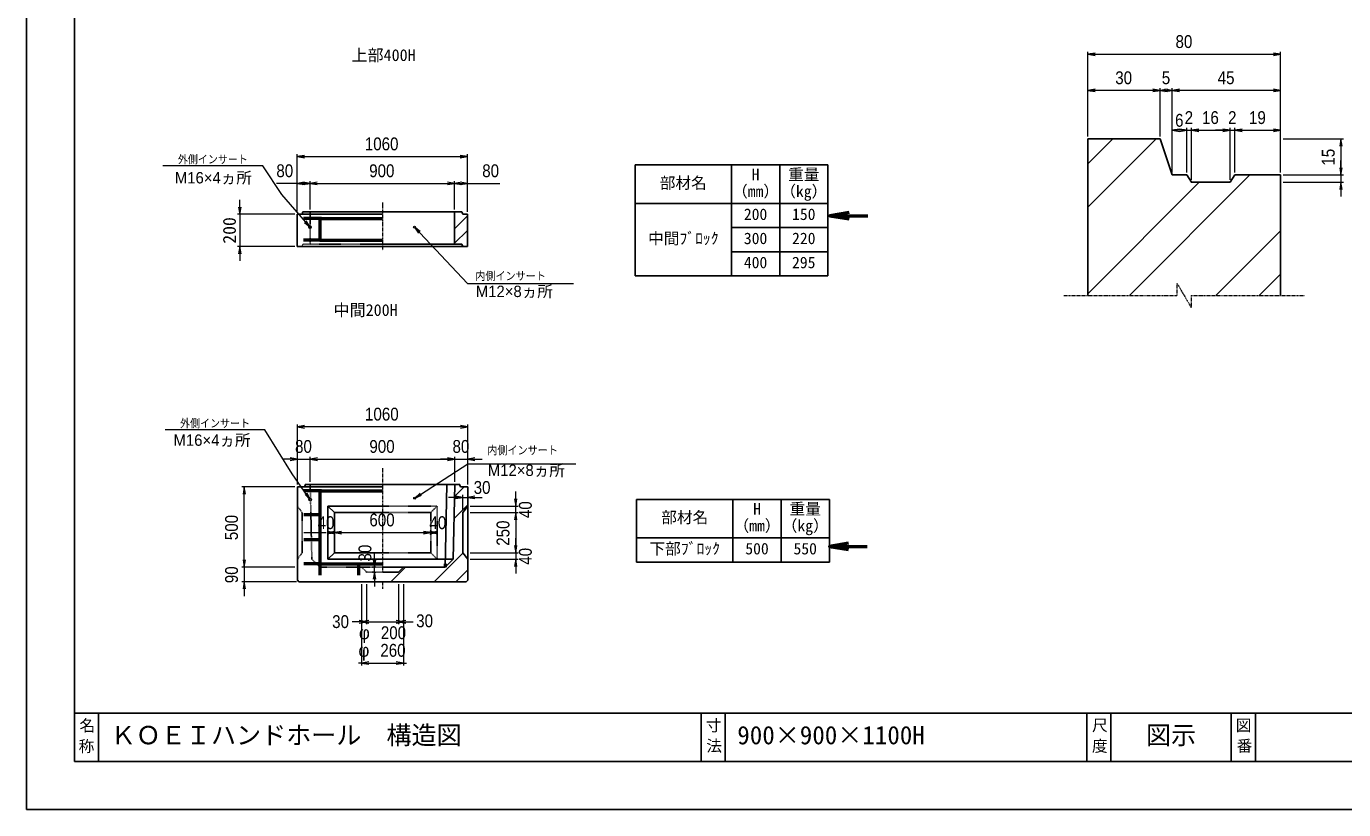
# Model space of a CAD drawing. Units: millimetres, scale not verified. Extents: x -210 to 210, y -148 to 148.
# Drawn here: x -210 to 63.3, y -148.5 to 13.9 of the extents above; entities that cross this region are included whole.
import ezdxf
from ezdxf.enums import TextEntityAlignment as Align

# ---------------------------------------------------------------- set-up
doc = ezdxf.new("R2010")
doc.units = ezdxf.units.MM
doc.linetypes.add('USER1', pattern=[12.95, 6.35, -3.175, 0.25, -3.175])
doc.linetypes.add('USER2', pattern=[4.7625, 3.175, -1.5875])
doc.layers.add('0-0', color=7, linetype='Continuous')
for name, color, linetype, lineweight in [('0-1_0', 9, 'Continuous', 25), ('0-2_dims', 2, 'Continuous', 13), ('0-3_pen1実線', 4, 'Continuous', 13), ('0-4_pen2実線', 3, 'Continuous', 13), ('0-5_pen3実線', 7, 'Continuous', 25), ('0-6_pen4実線', 6, 'Continuous', 25), ('0-7_pen1一点', 4, 'USER1', 13), ('0-8_pen2破線', 3, 'USER2', 25), ('0-9_鉄筋１', 7, 'Continuous', 50), ('0-A_鉄筋２', 7, 'Continuous', 50)]:
    doc.layers.add(name, color=color, linetype=linetype, lineweight=lineweight)
doc.styles.add('ＭＳ ゴシック', font='')
doc.styles.add('ＭＳ Ｐゴシック', font='')
doc.styles.get('ＭＳ ゴシック').set_extended_font_data('MS Gothic')
doc.styles.get('ＭＳ Ｐゴシック').set_extended_font_data('MS PGothic')

# ---------------------------------------------------------------- blocks, each defined once
blk = doc.blocks.new('部分図 1')
at = {"layer": '0-1_0'}
blk.add_lwpolyline([(0, 0), (12600, 0), (12600, 8910), (0, 8910)], close=True, dxfattribs=at)
at = {"layer": '0-2_dims'}
for p, q in [((6607.13, 4187.91), (6607.13, 4713.46)), ((6607.13, 4698.46), (7807.13, 4698.46)), ((7807.13, 3962.91), (7807.13, 4713.46)), ((6607.13, 4187.91), (6607.13, 4488.46)), ((7057.13, 4473.46), (6607.13, 4473.46)), ((7057.13, 4187.91), (7057.13, 4488.46)), ((7057.13, 4187.91), (7057.13, 4488.46)), ((7057.13, 4473.46), (7132.13, 4473.46)), ((7132.13, 3962.91), (7132.13, 4488.46)), ((7132.13, 3962.91), (7132.13, 4488.46)), ((7807.13, 4473.46), (7132.13, 4473.46)), ((7807.13, 3962.91), (7807.13, 4488.46)), ((7132.13, 3962.91), (7132.13, 4240.68)), ((7222.13, 4225.68), (7132.13, 4225.68)), ((7222.13, 4225.68), (7132.13, 4225.68)), ((7222.13, 3962.91), (7222.13, 4240.68)), ((7222.13, 3962.91), (7222.13, 4240.68)), ((7222.13, 4225.68), (7252.13, 4225.68)), ((7252.13, 3921.66), (7252.13, 4240.68)), ((7252.13, 3917.91), (7252.13, 4240.68)), ((7252.13, 4225.68), (7342.13, 4225.68)), ((7252.13, 4225.68), (7492.13, 4225.68)), ((7492.13, 4225.68), (7402.13, 4225.68)), ((7492.13, 3917.91), (7492.13, 4240.68)), ((7492.13, 3917.91), (7492.13, 4240.68)), ((7492.13, 4225.68), (7522.13, 4225.68)), ((7522.13, 3962.91), (7522.13, 4240.68)), ((7522.13, 3962.91), (7522.13, 4240.68)), ((7522.13, 4225.68), (7612.13, 4225.68)), ((7522.13, 4225.68), (7807.13, 4225.68)), ((7807.13, 3962.91), (7807.13, 4240.68)), ((7822.13, 4172.91), (8197.22, 4172.91)), ((8182.22, 4172.91), (8182.22, 3947.91)), ((1685.77, 3718), (1685.77, 4077)), ((1685.77, 4062), (2745.77, 4062)), ((2745.77, 3718), (2745.77, 4077)), ((8182.22, 3947.91), (8182.22, 4037.91)), ((7822.13, 3947.91), (8197.22, 3947.91)), ((7822.13, 3947.91), (8197.22, 3947.91)), ((8182.22, 3947.91), (8182.22, 3902.91)), ((1685.77, 3718), (1685.77, 3910)), ((1765.77, 3733), (1765.77, 3910)), ((1765.77, 3733), (1765.77, 3910)), ((1765.77, 3895), (2665.77, 3895)), ((2665.77, 3733), (2665.77, 3910)), ((2665.77, 3733), (2665.77, 3910)), ((2745.77, 3718), (2745.77, 3910)), ((7822.13, 3902.91), (8197.22, 3902.91)), ((8182.22, 3902.91), (8182.22, 3812.91)), ((1687, 2023), (1687, 2396.21)), ((2747, 2381.21), (1687, 2381.21)), ((2747, 2023), (2747, 2396.21)), ((1687, 2180.17), (1597, 2180.17)), ((1687, 2023), (1687, 2195.17)), ((1687, 2180.17), (1767, 2180.17)), ((1767, 2038), (1767, 2195.17)), ((1767, 2038), (1767, 2195.17)), ((1767, 2180.17), (1857, 2180.17)), ((1767, 2180.17), (2667, 2180.17)), ((2667, 2180.17), (2577, 2180.17)), ((2667, 2038), (2667, 2195.17)), ((2667, 2038), (2667, 2195.17)), ((2667, 2180.17), (2747, 2180.17)), ((2747, 2023), (2747, 2195.17)), ((2747, 2180.17), (2837, 2180.17)), ((1672, 2008), (1341, 2008)), ((1356, 1508), (1356, 2008)), ((3045.74, 1888), (3045.74, 1978)), ((2717, 1942.11), (2627, 1942.11)), ((2717, 1863), (2717, 1957.11)), ((2717, 1942.11), (2747, 1942.11)), ((2747, 1903), (2747, 1957.11)), ((2747, 1942.11), (2837, 1942.11)), ((2762, 1888), (3060.74, 1888)), ((3045.74, 1848), (3045.74, 1888)), ((2762, 1848), (3060.74, 1848)), ((2762, 1848), (3060.74, 1848)), ((3045.74, 1848), (3045.74, 1758)), ((3045.74, 1848), (3045.74, 1598)), ((1877, 1723), (1877, 1708)), ((1917, 1723), (1877, 1723)), ((1917, 1723), (1917, 1738)), ((1917, 1723), (2517, 1723)), ((1917, 1723), (1917, 1708)), ((2517, 1723), (2517, 1738)), ((2517, 1723), (2517, 1738)), ((2517, 1723), (2557, 1723)), ((2557, 1723), (2557, 1738)), ((3045.74, 1598), (3045.74, 1688)), ((1356, 1508), (1356, 1598)), ((2167, 1508), (2167, 1598)), ((2762, 1598), (3060.74, 1598)), ((2762, 1598), (3060.74, 1598)), ((2762, 1558), (3060.74, 1558)), ((3045.74, 1598), (3045.74, 1558)), ((3045.74, 1558), (3045.74, 1468)), ((1672, 1508), (1341, 1508)), ((1672, 1508), (1341, 1508)), ((1356, 1508), (1356, 1418)), ((2167, 1508), (2152, 1508)), ((2167, 1478), (2152, 1478)), ((2167, 1478), (2167, 1508)), ((2167, 1478), (2167, 1388)), ((1682, 1418), (1341, 1418)), ((1356, 1418), (1356, 1328)), ((2087, 1403), (2087, 897)), ((2087, 1403), (2087, 1153)), ((2117, 1403), (2117, 1153)), ((2117, 1403), (2117, 1153)), ((2317, 1403), (2317, 1153)), ((2317, 1403), (2317, 1153)), ((2347, 1403), (2347, 1153)), ((2347, 1403), (2347, 897)), ((2117, 1168), (2027, 1168)), ((2117, 1168), (2087, 1168)), ((2117, 1168), (2317, 1168)), ((2317, 1168), (2407, 1168)), ((2317, 1168), (2347, 1168)), ((2087, 912), (2067, 912)), ((2087, 912), (2347, 912)), ((2347, 912), (2367, 912))]:
    blk.add_line(p, q, dxfattribs=at)
at = {"layer": '0-2_dims', "lineweight": 18}
for p, q in [((1471.51, 4004.43), (850.04, 4004.43)), ((1328.77, 3703), (1328.77, 3793)), ((1670.77, 3703), (1313.77, 3703)), ((1328.77, 3703), (1328.77, 3503)), ((1670.77, 3503), (1313.77, 3503)), ((1328.77, 3503), (1328.77, 3413)), ((2789.8, 3273.29), (3406.27, 3273.29)), ((1485.24, 2362.43), (863.77, 2362.43)), ((2804.05, 2150.8), (3420.52, 2150.8)), ((1727, 1723), (1867, 1723))]:
    blk.add_line(p, q, dxfattribs=at)
at = {"layer": '0-2_dims', "lineweight": 50}
for p, q in [((5001, 3694), (5237, 3694)), ((4998, 1637.5), (5234, 1637.5))]:
    blk.add_line(p, q, dxfattribs=at)
at = {"layer": '0-2_dims'}
for points in [[(6652.13, 4705.96), (6607.13, 4698.46), (6652.13, 4690.96)], [(7762.13, 4690.96), (7807.13, 4698.46), (7762.13, 4705.96)], [(6652.13, 4480.96), (6607.13, 4473.46), (6652.13, 4465.96)], [(7012.13, 4465.96), (7057.13, 4473.46), (7012.13, 4480.96)], [(7102.13, 4480.96), (7057.13, 4473.46), (7102.13, 4465.96)], [(7087.13, 4465.96), (7132.13, 4473.46), (7087.13, 4480.96)], [(7177.13, 4480.96), (7132.13, 4473.46), (7177.13, 4465.96)], [(7762.13, 4465.96), (7807.13, 4473.46), (7762.13, 4480.96)], [(7177.13, 4233.18), (7132.13, 4225.68), (7177.13, 4218.18)], [(7177.13, 4218.18), (7222.13, 4225.68), (7177.13, 4233.18)], [(7297.13, 4233.18), (7252.13, 4225.68), (7297.13, 4218.18)], [(7297.13, 4233.18), (7252.13, 4225.68), (7297.13, 4218.18)], [(7447.13, 4218.18), (7492.13, 4225.68), (7447.13, 4233.18)], [(7447.13, 4218.18), (7492.13, 4225.68), (7447.13, 4233.18)], [(7567.13, 4233.18), (7522.13, 4225.68), (7567.13, 4218.18)], [(7567.13, 4233.18), (7522.13, 4225.68), (7567.13, 4218.18)], [(7762.13, 4218.18), (7807.13, 4225.68), (7762.13, 4233.18)], [(8189.72, 4127.91), (8182.22, 4172.91), (8174.72, 4127.91)], [(1730.77, 4069.5), (1685.77, 4062), (1730.77, 4054.5)], [(2700.77, 4054.5), (2745.77, 4062), (2700.77, 4069.5)], [(1765.77, 3623), (1590.16, 3825.76), (1471.51, 4004.43)], [(8174.72, 3992.91), (8182.22, 3947.91), (8189.72, 3992.91)], [(8174.72, 3992.91), (8182.22, 3947.91), (8189.72, 3992.91)], [(1765.77, 3895), (1685.77, 3895), (1556.23, 3895)], [(1730.77, 3902.5), (1685.77, 3895), (1730.77, 3887.5)], [(1720.77, 3887.5), (1765.77, 3895), (1720.77, 3902.5)], [(1810.77, 3902.5), (1765.77, 3895), (1810.77, 3887.5)], [(2620.77, 3887.5), (2665.77, 3895), (2620.77, 3902.5)], [(2710.77, 3902.5), (2665.77, 3895), (2710.77, 3887.5)], [(2665.77, 3895), (2745.77, 3895), (2946.6, 3895)], [(2700.77, 3887.5), (2745.77, 3895), (2700.77, 3902.5)], [(8189.72, 3857.91), (8182.22, 3902.91), (8174.72, 3857.91)], [(1730.64, 3652.11), (1765.77, 3623), (1741.98, 3661.93)], [(2452.07, 3595.37), (2415.77, 3623), (2441.15, 3585.09)], [(2415.77, 3623), (2744.8, 3273.29), (2789.8, 3273.29)], [(1732, 2388.71), (1687, 2381.21), (1732, 2373.71)], [(2702, 2373.71), (2747, 2381.21), (2702, 2388.71)], [(1767, 1928), (1654.97, 2088.29), (1485.24, 2362.43)], [(1642, 2172.67), (1687, 2180.17), (1642, 2187.67)], [(1812, 2187.67), (1767, 2180.17), (1812, 2172.67)], [(1812, 2187.67), (1767, 2180.17), (1812, 2172.67)], [(2417, 1938), (2747, 2150.8), (2804.05, 2150.8)], [(2622, 2172.67), (2667, 2180.17), (2622, 2187.67)], [(2622, 2172.67), (2667, 2180.17), (2622, 2187.67)], [(2792, 2187.67), (2747, 2180.17), (2792, 2172.67)], [(1363.5, 1963), (1356, 2008), (1348.5, 1963)], [(1735.07, 1960.59), (1767, 1928), (1747.37, 1969.18)], [(2450.75, 1968.69), (2417, 1938), (2458.88, 1956.08)], [(2672, 1934.61), (2717, 1942.11), (2672, 1949.61)], [(2792, 1949.61), (2747, 1942.11), (2792, 1934.61)], [(3038.24, 1933), (3045.74, 1888), (3053.24, 1933)], [(3053.24, 1803), (3045.74, 1848), (3038.24, 1803)], [(3053.24, 1803), (3045.74, 1848), (3038.24, 1803)], [(1872, 1715.5), (1917, 1723), (1872, 1730.5)], [(1922, 1730.5), (1877, 1723), (1922, 1715.5)], [(1962, 1730.5), (1917, 1723), (1962, 1715.5)], [(2472, 1715.5), (2517, 1723), (2472, 1730.5)], [(2512, 1715.5), (2557, 1723), (2512, 1730.5)], [(2562, 1730.5), (2517, 1723), (2562, 1715.5)], [(3038.24, 1643), (3045.74, 1598), (3053.24, 1643)], [(3038.24, 1643), (3045.74, 1598), (3053.24, 1643)], [(3053.24, 1513), (3045.74, 1558), (3038.24, 1513)], [(1348.5, 1553), (1356, 1508), (1363.5, 1553)], [(1348.5, 1553), (1356, 1508), (1363.5, 1553)], [(2159.5, 1553), (2167, 1508), (2174.5, 1553)], [(2174.5, 1433), (2167, 1478), (2159.5, 1433)], [(1363.5, 1373), (1356, 1418), (1348.5, 1373)], [(2072, 1160.5), (2117, 1168), (2072, 1175.5)], [(2072, 1160.5), (2117, 1168), (2072, 1175.5)], [(2132, 1175.5), (2087, 1168), (2132, 1160.5)], [(2302, 1160.5), (2347, 1168), (2302, 1175.5)], [(2362, 1175.5), (2317, 1168), (2362, 1160.5)], [(2362, 1175.5), (2317, 1168), (2362, 1160.5)], [(2132, 919.5), (2087, 912), (2132, 904.5)], [(2302, 904.5), (2347, 912), (2302, 919.5)]]:
    blk.add_lwpolyline(points, dxfattribs=at)
at = {"layer": '0-2_dims', "lineweight": 18}
for points in [[(1321.27, 3748), (1328.77, 3703), (1336.27, 3748)], [(1336.27, 3458), (1328.77, 3503), (1321.27, 3458)]]:
    blk.add_lwpolyline(points, dxfattribs=at)
at = {"layer": '0-2_dims', "lineweight": 50}
for points in [[(5121, 3714), (5001, 3694), (5121, 3674)], [(5118, 1657.5), (4998, 1637.5), (5118, 1617.5)]]:
    blk.add_lwpolyline(points, dxfattribs=at)
at = {"layer": '0-3_pen1実線'}
for p, q in [((6607.13, 4017.41), (6762.63, 4172.91)), ((6607.13, 3748), (7032.04, 4172.91)), ((6865.26, 3197.91), (7615.26, 3947.91)), ((6607.13, 3209.18), (7300.86, 3902.91)), ((2665.77, 3613), (2745.77, 3693)), ((2665.77, 3523), (2745.77, 3603)), ((7404.08, 3197.91), (7807.13, 3600.96)), ((7673.49, 3197.91), (7807.13, 3331.55)), ((2665.4, 1948.53), (2724.87, 2008)), ((2662.44, 1810.87), (2747, 1895.43)), ((2538.98, 1418), (2717.85, 1596.87)), ((2269.57, 1418), (2359.57, 1508)), ((2673.68, 1418), (2747, 1491.32))]:
    blk.add_line(p, q, dxfattribs=at)
at = {"layer": '0-4_pen2実線'}
for centre, radius in [((1765.77, 3623), 8), ((2415.77, 3623), 6), ((1767, 1928), 8), ((2417, 1938), 6)]:
    blk.add_circle(centre, radius, dxfattribs=at)
at = {"layer": '0-5_pen3実線'}
for p, q in [((6607.13, 3197.91), (6607.13, 4172.91)), ((7057.13, 4172.91), (6607.13, 4172.91)), ((7057.13, 4172.91), (7132.13, 3947.91)), ((4389, 4010), (4389, 3320)), ((4689, 4010), (4689, 3320)), ((7522.13, 3947.91), (7492.13, 3902.91)), ((7522.13, 3947.91), (7807.13, 3947.91)), ((7807.13, 3197.91), (7807.13, 3947.91)), ((1685.77, 3703), (1685.77, 3503)), ((1685.77, 3703), (2215.77, 3703)), ((1715.77, 3703), (1720.77, 3718)), ((2710.77, 3718), (1720.77, 3718)), ((2665.77, 3718), (2665.77, 3518)), ((2715.77, 3703), (2710.77, 3718)), ((2715.77, 3703), (2745.77, 3703)), ((2745.77, 3703), (2745.77, 3503)), ((3789, 3770), (4989, 3770)), ((4389, 3620), (4989, 3620)), ((1685.77, 3503), (2745.77, 3503)), ((2710.77, 3518), (2215.77, 3518)), ((2715.77, 3503), (2710.77, 3518)), ((4389, 3470), (4989, 3470)), ((1687, 2008), (1687, 1428)), ((2217, 2008), (1687, 2008)), ((1737, 2023), (1732, 2008)), ((2618.08, 2023), (2607, 1508)), ((2667, 2023), (2657, 1558)), ((2697, 2023), (2702, 2008)), ((2747, 2008), (2702, 2008)), ((2747, 2008), (2702, 2008)), ((2747, 1428), (2747, 2008)), ((1877, 1888), (1877, 1558)), ((1877, 1888), (1917, 1848)), ((1877, 1888), (2217, 1888)), ((2747, 1888), (2717, 1848)), ((4398, 1930), (4398, 1540)), ((4698, 1930), (4698, 1540)), ((1917, 1848), (1917, 1598)), ((1917, 1848), (2217, 1848)), ((3798, 1690), (4998, 1690)), ((1917, 1598), (1877, 1558)), ((1877, 1558), (2657, 1558)), ((1917, 1598), (2217, 1598)), ((2657, 1558), (2607, 1508)), ((2217, 1508), (2607, 1508)), ((2217, 1508), (2607, 1508)), ((2217, 1478), (2317, 1478)), ((2217, 1478), (2317, 1478)), ((2317, 1478), (2347, 1508)), ((1687, 1428), (1697, 1418)), ((1697, 1418), (2737, 1418)), ((2747, 1428), (2737, 1418)), ((450, 600), (450, 300)), ((4350, 600), (4350, 300)), ((6750, 600), (6750, 300)), ((7650, 600), (7650, 300))]:
    blk.add_line(p, q, dxfattribs=at)
for points in [[(7132.13, 3947.91), (7222.13, 3947.91), (7252.13, 3902.91), (7492.13, 3902.91)], [(2217, 2023), (1737, 2023), (1732, 2008)], [(2217, 2023), (2697, 2023), (2702, 2008)], [(2717, 1848), (2717, 1598), (2747, 1558)]]:
    blk.add_lwpolyline(points, dxfattribs=at)
at = {"layer": '0-6_pen4実線'}
for p, q in [((3789, 4010), (4989, 4010)), ((3789, 4010), (3789, 3320)), ((4989, 4010), (4989, 3320)), ((3789, 3320), (4989, 3320)), ((3798, 1930), (4998, 1930)), ((3798, 1930), (3798, 1540)), ((4998, 1930), (4998, 1540)), ((3798, 1540), (4998, 1540)), ((300, 600), (12300, 600)), ((4200, 600), (4200, 300)), ((6600, 600), (6600, 300)), ((7500, 600), (7500, 300))]:
    blk.add_line(p, q, dxfattribs=at)
blk.add_lwpolyline([(300, 300), (12300, 300), (12300, 8610), (300, 8610)], close=True, dxfattribs=at)
at = {"layer": '0-7_pen1一点'}
for p, q in [((2215.77, 3776.72), (2215.77, 3478)), ((6457.13, 3197.91), (7163.83, 3197.91)), ((7207.13, 3197.91), (7163.83, 3272.91)), ((7163.83, 3197.91), (7163.83, 3272.91)), ((7207.13, 3197.91), (7250.43, 3122.91)), ((7250.43, 3197.91), (7957.13, 3197.91)), ((7250.43, 3197.91), (7250.43, 3122.91)), ((2217, 2123), (2217, 1478)), ((2217, 1418), (2217, 1372.58))]:
    blk.add_line(p, q, dxfattribs=at)
at = {"layer": '0-8_pen2破線'}
for p, q in [((1765.77, 3718), (1765.77, 3518)), ((1715.77, 3503), (1720.77, 3518)), ((2215.77, 3518), (1720.77, 3518)), ((1687, 1888), (1717, 1848)), ((2217, 1888), (2557, 1888)), ((2557, 1888), (2517, 1848)), ((2557, 1888), (2557, 1558)), ((1717, 1848), (1717, 1598)), ((2217, 1848), (2517, 1848)), ((2517, 1848), (2517, 1598)), ((1717, 1598), (1687, 1558)), ((2217, 1598), (2517, 1598)), ((2517, 1598), (2557, 1558)), ((1827, 1508), (2217, 1508)), ((2117, 1478), (2087, 1508)), ((2117, 1478), (2217, 1478))]:
    blk.add_line(p, q, dxfattribs=at)
blk.add_lwpolyline([(1827, 1508), (1777, 1558), (1767, 2023)], dxfattribs=at)
at = {"layer": '0-9_鉄筋１'}
for p, q in [((1825.77, 3688), (1825.77, 3533)), ((1825.77, 3678), (2215.77, 3678)), ((1825.77, 3543), (2215.77, 3543)), ((1827, 1993), (1827, 1498)), ((1827, 1983), (2217, 1983)), ((1827, 1528), (2217, 1528)), ((2067, 1538), (2067, 1498)), ((2607, 1528), (2607, 1508))]:
    blk.add_line(p, q, dxfattribs=at)
at = {"layer": '0-A_鉄筋２'}
for p, q in [((1825.77, 3678), (1725.77, 3678)), ((1825.77, 3543), (1725.77, 3543)), ((1827, 1983), (1727, 1983)), ((1837, 1833), (1727, 1833)), ((1837, 1678), (1727, 1678)), ((1827, 1528), (1727, 1528)), ((1827, 1498), (1827, 1458)), ((2067, 1498), (2067, 1458)), ((2607, 1528), (2607.43, 1528))]:
    blk.add_line(p, q, dxfattribs=at)
at = {"layer": '0-2_dims', "color": 7, "style": 'ＭＳ Ｐゴシック', "width": 0.9}
for s, height, p in [('80', 79.98, (7152.59, 4713.46)), ('30', 79.98, (6777.59, 4488.46)), ('5', 79.98, (7067.36, 4488.46)), ('45', 79.98, (7415.09, 4488.46)), ('2', 79.98, (7209.86, 4240.68)), ('16', 79.98, (7317.59, 4240.68)), ('2', 79.98, (7479.86, 4240.68)), ('19', 79.98, (7610.09, 4240.68)), ('6', 79.98, (7149.86, 4223.64)), ('1060', 79.98, (2106.68, 4077)), ('外側インサート', 50.68, (943.11, 4004.43)), ('80', 79.98, (1556.23, 3910)), ('900', 79.98, (2133.95, 3910)), ('80', 79.98, (2837.51, 3910)), ('内側インサート', 51.2, (2794.09, 3278.47)), ('1060', 79.98, (2107.91, 2396.21)), ('外側インサート', 50.68, (956.85, 2362.43)), ('80', 79.98, (1672.45, 2195.17)), ('900', 79.98, (2135.18, 2195.17)), ('80', 79.98, (2652.45, 2195.17)), ('内側インサート', 51.2, (2868.89, 2194.21)), ('30', 79.98, (2784.24, 1940.07)), ('40', 79.98, (1812.84, 1720.95)), ('600', 79.98, (2135.18, 1738)), ('40', 79.98, (2508.91, 1720.95)), ('30', 79.98, (1903.45, 1105.45)), ('30', 79.98, (2426.45, 1110.45)), ('200', 79.98, (2206.36, 1036.45)), ('260', 79.98, (2203.36, 927))]:
    blk.add_text(s, height=height, dxfattribs=at).set_placement(p, align=Align.BOTTOM_LEFT)
for s, p in [('15', (8167.22, 4005.86)), ('40', (3169.83, 1813.45)), ('500', (1341, 1676.18)), ('250', (3030.74, 1641.18)), ('30', (2171.55, 1543.45)), ('40', (3169.83, 1523.45)), ('90', (1341, 1408.45))]:
    blk.add_text(s, height=79.98, rotation=90, dxfattribs=at).set_placement(p, align=Align.BOTTOM_LEFT)
at = {"layer": '0-2_dims', "color": 7, "style": 'ＭＳ Ｐゴシック'}
for s, height, p in [('M16×4ヵ所', 70.81, (924.37, 3873.71)), ('M12×8ヵ所', 70.81, (2797.52, 3167.01)), ('M16×4ヵ所', 70.81, (916.03, 2241.71)), ('M12×8ヵ所', 70.81, (2872.32, 2054.21)), ('φ', 79.98, (2070, 1036.45)), ('φ', 79.98, (2067, 927))]:
    blk.add_text(s, height=height, dxfattribs=at).set_placement(p, align=Align.BOTTOM_LEFT)
at = {"layer": '0-2_dims', "color": 7, "style": 'ＭＳ ゴシック'}
blk.add_text('200', height=80.65, rotation=90, dxfattribs=at).set_placement((1328.27, 3520.5), align=Align.BOTTOM_LEFT)
at = {"layer": '0-5_pen3実線', "style": 'ＭＳ ゴシック'}
for s, height, p in [('上部400H', 73.31, (2023.6, 4634.64)), ('部材名', 71.47, (3942.77, 3841.26)), ('H', 71.47, (4514.63, 3893.75)), ('重量', 71.47, (4741.52, 3893.76)), ('（mm）', 71.49, (4392.73, 3788.74)), ('（kg）', 71.49, (4692.73, 3788.74)), ('200', 71.47, (4465.89, 3646.26)), ('150', 71.47, (4765.89, 3646.26)), ('中間ﾌﾞﾛｯｸ', 71.48, (3869.63, 3496.25)), ('300', 71.47, (4465.89, 3496.26)), ('220', 71.47, (4765.89, 3496.26)), ('400', 71.46, (4465.9, 3346.27)), ('295', 71.47, (4765.89, 3346.26)), ('中間200H', 73.31, (1911.77, 3049)), ('H', 71.47, (4523.63, 1813.75)), ('重量', 71.47, (4750.52, 1813.76)), ('部材名', 71.47, (3951.77, 1761.26)), ('（mm）', 71.49, (4401.73, 1708.74)), ('（kg）', 71.49, (4701.73, 1708.74)), ('下部ﾌﾞﾛｯｸ', 71.48, (3878.64, 1566.25)), ('500', 71.47, (4474.89, 1566.26)), ('550', 71.47, (4774.89, 1566.26)), ('名', 71.47, (330.86, 466.05)), ('ＫＯＥＩハンドホール\u3000構造図', 114.4, (525, 372)), ('寸', 71.38, (4229.1, 466.63)), ('900×900×1100H', 114.4, (4425, 372)), ('尺', 71.42, (6633.3, 467.75)), ('図示', 114.3, (6969.04, 372.02)), ('図', 71.42, (7527.6, 467)), ('称', 71.43, (325.72, 337.31)), ('法', 71.44, (4232.55, 339.37)), ('度', 71.44, (6632.55, 339)), ('番', 71.42, (7533.3, 339.75))]:
    blk.add_text(s, height=height, dxfattribs=at).set_placement(p, align=Align.BOTTOM_LEFT)

msp = doc.modelspace()

# ---------------------------------------------------------------- block references
at = {"layer": '0-0', "xscale": 0.0333333, "yscale": 0.0333333}
msp.add_blockref('部分図 1', (-210, -148.5), dxfattribs=at)

doc.saveas('drawing.dxf')
